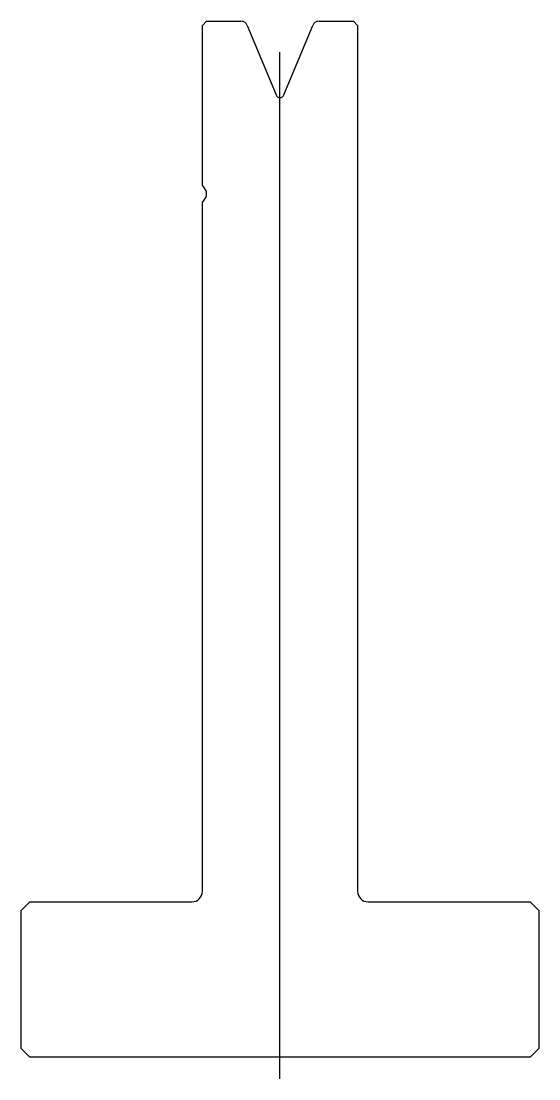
# Model space of a CAD drawing. Header units: metres. Extents: x -30 to 30, y -68 to 54.
import ezdxf

# ---------------------------------------------------------------- set-up
doc = ezdxf.new("R2010")
doc.units = ezdxf.units.M

msp = doc.modelspace()

# ---------------------------------------------------------------- linework, layer by layer
for p, q in [((-8.151175, 54.07418), (-8.651175, 53.57418)), ((-8.151175, 54.07418), (-4.185718, 54.07418)), ((4.883368, 54.07418), (8.848825, 54.07418)), ((9.348825, 53.57418), (8.848825, 54.07418)), ((-8.651175, 34.988393), (-8.651175, 53.57418)), ((-3.446615, 53.580326), (-0.113115, 45.532547)), ((0.810764, 45.532547), (4.144264, 53.580326)), ((9.348825, 53.57418), (9.348825, -46.72582)), ((0.348825, -68.42582), (0.348825, 50.476712)), ((-8.651175, 34.988393), (-8.444068, 34.781286)), ((-8.444068, 33.367073), (-8.651175, 33.159966)), ((-8.651175, -46.72582), (-8.651175, 33.159966)), ((-28.651175, -47.92582), (-29.651175, -48.92582)), ((-29.651175, -64.92582), (-29.651175, -48.92582)), ((-28.651175, -47.92582), (-9.851175, -47.92582)), ((10.548825, -47.92582), (29.348825, -47.92582)), ((30.348825, -48.92582), (29.348825, -47.92582)), ((30.348825, -48.92582), (30.348825, -64.92582)), ((-29.651175, -64.92582), (-28.651175, -65.92582)), ((29.348825, -65.92582), (-28.651175, -65.92582)), ((29.348825, -65.92582), (30.348825, -64.92582))]:
    msp.add_line(p, q)
for centre, radius, start, end in [((-4.185718, 53.27418), 0.8, 22.5, 90), ((4.883368, 53.27418), 0.8, 90, 157.5), ((0.348825, 45.723888), 0.5, 202.5, 337.5), ((-9.151175, 34.07418), 1, 315, 45), ((-9.851175, -46.72582), 1.2, 270, 360), ((10.548825, -46.72582), 1.2, 180, 270)]:
    msp.add_arc(centre, radius, start, end)

doc.saveas('drawing.dxf')
